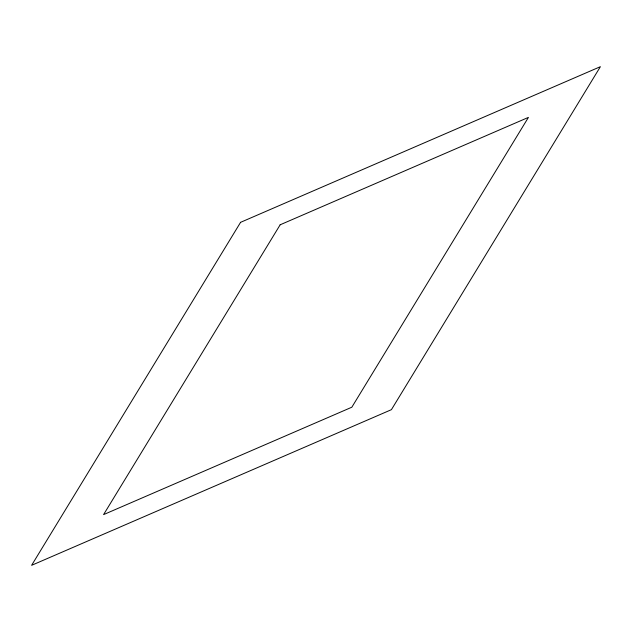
<?xml version="1.0" encoding="UTF-8"?>
<svg xmlns="http://www.w3.org/2000/svg" width="632" height="632" viewBox="0 0 632 632"><rect width="100%" height="100%" fill="white"/><g stroke="black" fill="none" stroke-linecap="round" stroke-linejoin="round"><path stroke-width="0.95" d="M240.587 222.33L31.6 565.324L391.413 409.67L600.4 66.676L240.587 222.33M280.166 224.787L103.569 514.614L351.834 407.213L528.431 117.386L280.166 224.787"/></g></svg>
